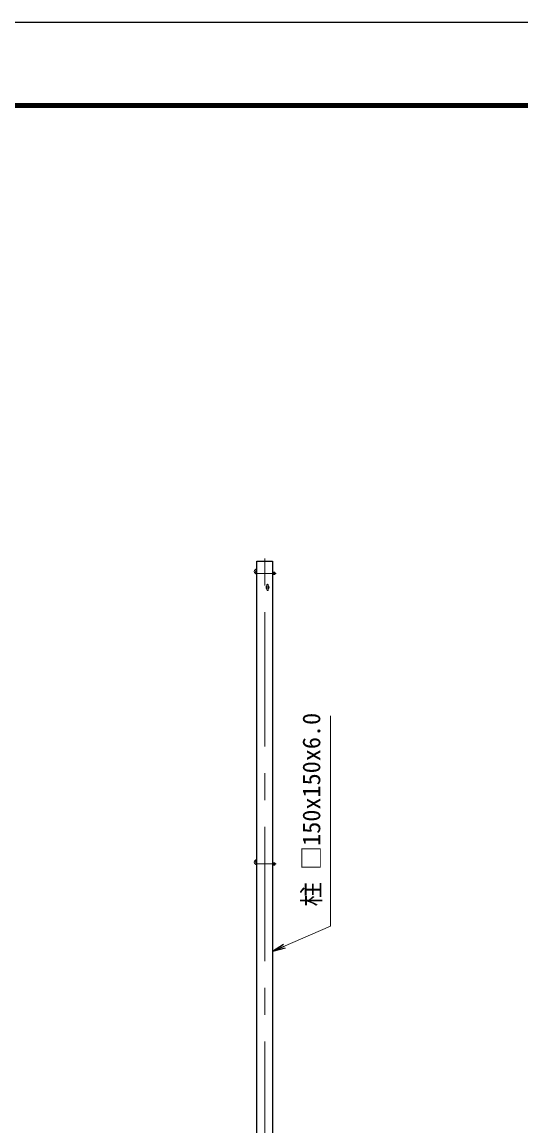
# Model space of a CAD drawing. Units: millimetres, scale not verified. Extents: x -14700 to 14700, y -10395 to 10395.
# Drawn here: x 3233 to 7958, y -53 to 10395 of the extents above; entities that cross this region are included whole.
import ezdxf
from ezdxf.enums import TextEntityAlignment as Align

# ---------------------------------------------------------------- set-up
doc = ezdxf.new("R2010")
doc.units = ezdxf.units.MM
doc.header["$LTSCALE"] = 40
doc.linetypes.add('USER1', pattern=[50.8, 31.75, -6.35, 6.35, -6.35])
for name, color, linetype, lineweight in [('0-1_D-STR1', 1, 'Continuous', 25), ('0-2_D-BMK', 2, 'USER1', 13), ('0-3_D-STR3', 3, 'Continuous', 13), ('0-8_D-STR-TXT', 7, 'Continuous', 13), ('0-C_D-TTL', 7, 'Continuous', 25)]:
    doc.layers.add(name, color=color, linetype=linetype, lineweight=lineweight)
doc.layers.add('0-6_0', color=7, linetype='Continuous')
doc.styles.add('ＭＳ ゴシック', font='')
doc.styles.get('ＭＳ ゴシック').set_extended_font_data('MS Gothic')

# ---------------------------------------------------------------- blocks, each defined once
blk = doc.blocks.new('_Open')
at = {"layer": '0-6_0'}
blk.add_line((-40, 6.67), (0, 0), dxfattribs=at)
blk.add_lwpolyline([(-40, -6.67), (0, 0), (-40, 0)], dxfattribs=at)

msp = doc.modelspace()

# ---------------------------------------------------------------- linework, layer by layer
at = {"layer": '0-1_D-STR1'}
msp.add_lwpolyline([(5455.6, 5293.74), (5605.6, 5293.74), (5605.6, -2506.26), (5455.6, -2506.26)], close=True, dxfattribs=at)
at = {"layer": '0-2_D-BMK'}
for p, q in [((5530.6, -2557.26), (5530.6, 5344.74)), ((5455.6, 5176.74), (5640.6, 5176.74)), ((5455.6, 2426.74), (5640.6, 2426.74))]:
    msp.add_line(p, q, dxfattribs=at)
at = {"layer": '0-3_D-STR3'}
for p, q in [((5605.6, 5187.69), (5605.6, 5165.79)), ((5605.6, 5187.69), (5614.8, 5187.69)), ((5605.6, 5182.22), (5614.8, 5182.22)), ((5605.6, 5171.27), (5614.8, 5171.27)), ((5605.6, 5165.79), (5614.8, 5165.79)), ((5615.6, 5187.69), (5615.6, 5165.79)), ((5615.6, 5187.69), (5624.8, 5187.69)), ((5615.6, 5185.36), (5615.6, 5168.13)), ((5615.6, 5182.22), (5624.8, 5182.22)), ((5615.6, 5171.27), (5624.8, 5171.27)), ((5615.6, 5165.79), (5624.8, 5165.79)), ((5625.6, 5185.36), (5625.6, 5168.13)), ((5625.6, 5182.74), (5629.65, 5182.74)), ((5625.6, 5181.8), (5630.6, 5181.8)), ((5625.6, 5170.74), (5629.65, 5170.74)), ((5630.6, 5181.8), (5629.65, 5182.74)), ((5629.65, 5182.74), (5629.65, 5170.74)), ((5630.6, 5181.8), (5630.6, 5171.69)), ((5552.35, 5019.99), (5552.35, 5067.49)), ((5564.85, 5019.99), (5564.85, 5067.49)), ((5605.6, 2437.69), (5605.6, 2415.79)), ((5605.6, 2437.69), (5614.8, 2437.69)), ((5605.6, 2432.22), (5614.8, 2432.22)), ((5605.6, 2421.27), (5614.8, 2421.27)), ((5605.6, 2415.79), (5614.8, 2415.79)), ((5615.6, 2437.69), (5615.6, 2415.79)), ((5615.6, 2437.69), (5624.8, 2437.69)), ((5615.6, 2435.36), (5615.6, 2418.13)), ((5615.6, 2432.22), (5624.8, 2432.22)), ((5615.6, 2421.27), (5624.8, 2421.27)), ((5615.6, 2415.79), (5624.8, 2415.79)), ((5625.6, 2435.36), (5625.6, 2418.13)), ((5625.6, 2432.74), (5629.65, 2432.74)), ((5625.6, 2431.8), (5630.6, 2431.8)), ((5625.6, 2420.74), (5629.65, 2420.74)), ((5630.6, 2431.8), (5629.65, 2432.74)), ((5629.65, 2432.74), (5629.65, 2420.74)), ((5630.6, 2431.8), (5630.6, 2421.69))]:
    msp.add_line(p, q, dxfattribs=at)
for points in [[(5625.6, 5171.69), (5630.6, 5171.69), (5629.65, 5170.74)], [(5625.6, 2421.69), (5630.6, 2421.69), (5629.65, 2420.74)]]:
    msp.add_lwpolyline(points, dxfattribs=at)
for centre, radius, start, end in [((5455.6, 5193.74), 23, 90, 270), ((5455.6, 5193.74), 11, 90, 270), ((5610.61, 5184.96), 5, 326.78843, 33.21157), ((5596.46, 5176.74), 19.14, 343.37369, 16.62631), ((5610.61, 5168.53), 5, 326.78843, 33.21157), ((5620.61, 5184.96), 5, 326.78843, 33.21157), ((5606.46, 5176.74), 19.14, 343.37369, 16.62631), ((5620.61, 5168.53), 5, 326.78843, 33.21157), ((5558.6, 5043.74), 15, 114.62432, 245.37568), ((5558.6, 5067.49), 6.25, 0, 180), ((5558.6, 5019.99), 6.25, 180, 0), ((5558.6, 5043.74), 15, 294.62432, 65.37568), ((5455.6, 2443.74), 23, 90, 270), ((5455.6, 2443.74), 11, 90, 270), ((5610.61, 2434.96), 5, 326.78843, 33.21157), ((5596.46, 2426.74), 19.14, 343.37369, 16.62631), ((5610.61, 2418.53), 5, 326.78843, 33.21157), ((5620.61, 2434.96), 5, 326.78843, 33.21157), ((5606.46, 2426.74), 19.14, 343.37369, 16.62631), ((5620.61, 2418.53), 5, 326.78843, 33.21157)]:
    msp.add_arc(centre, radius, start, end, dxfattribs=at)
at = {"layer": '0-8_D-STR-TXT'}
msp.add_lwpolyline([(6155.24, 3829.5), (6155.24, 1838.19), (5607.43, 1599.83)], dxfattribs=at)
at = {"layer": '0-C_D-TTL', "color": 2}
msp.add_lwpolyline([(-14700, 10395), (14700, 10395), (14700, -10395), (-14700, -10395)], close=True, dxfattribs=at)
at = {"layer": '0-C_D-TTL'}
for points in [[(-13755, 9625), (13755, 9625), (13755, -9625), (-13755, -9625)], [(-13746.25, 9616.25), (13746.25, 9616.25), (13746.25, -9616.25), (-13746.25, -9616.25)], [(-13737.5, 9607.5), (13737.5, 9607.5), (13737.5, -9607.5), (-13737.5, -9607.5)], [(-13728.75, 9598.75), (13728.75, 9598.75), (13728.75, -9598.75), (-13728.75, -9598.75)], [(-13720, 9590), (13720, 9590), (13720, -9590), (-13720, -9590)]]:
    msp.add_lwpolyline(points, close=True, dxfattribs=at)

# ---------------------------------------------------------------- block references
at = {"layer": '0-8_D-STR-TXT', "xscale": 3, "yscale": 3, "rotation": 203.51515}
msp.add_blockref('_Open', (5605.6, 1599.03), dxfattribs=at)

# ---------------------------------------------------------------- texts
at = {"layer": '0-8_D-STR-TXT', "style": 'ＭＳ ゴシック'}
msp.add_text('柱 □150x150x6.0', height=168.3, rotation=90, dxfattribs=at).set_placement((6107.64, 2023.53), align=Align.BOTTOM_LEFT)

doc.saveas('drawing.dxf')
